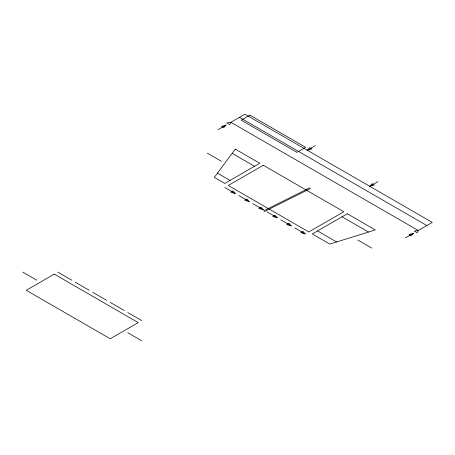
<?xml version="1.0" encoding="UTF-8"?>
<svg xmlns="http://www.w3.org/2000/svg" width="455" height="455" viewBox="0 0 455 455"><rect width="100%" height="100%" fill="white"/><g stroke="black" fill="none" stroke-linecap="round" stroke-linejoin="round"><path stroke-width="0.68" d="M226.089 125.028L223.706 127.667L221.517 126.405L226.089 125.028L218.013 129.692M307.318 150.264L309.701 147.625L311.891 148.887L307.318 150.264L315.395 145.6M369.784 186.328L372.167 183.689L374.357 184.952L369.784 186.328L377.86 181.664M413.487 233.222L411.104 235.861L408.914 234.598L413.487 233.222L405.411 237.885M263.456 210.921L309.582 187.887M264.457 211.495L310.583 188.467M235.303 193.551L230.731 192.175L232.92 190.912L235.303 193.551L224.804 187.488M249.3 201.633L244.733 200.263L246.923 198.994L249.3 201.633L238.801 195.576M263.303 209.715L258.73 208.344L260.92 207.076L263.303 209.715L252.804 203.658M277.3 217.803L272.733 216.426L274.922 215.164L277.3 217.803L266.801 211.74M291.302 225.885L286.73 224.508L288.919 223.246L291.302 225.885L280.803 219.822M305.299 233.967L300.732 232.59L302.922 231.328L305.299 233.967L294.8 227.904M239.432 117.327L426.83 225.521M232.152 153.341L254.55 166.274M342.052 216.79L368.476 232.044M207.304 153.142L221.301 161.224M357.801 240.03L371.803 248.112M217.45 173.145L230.054 180.419M317.55 230.935L336.626 241.946M57.751 272.101L71.748 280.183M75.251 282.202L89.248 290.284M92.752 292.309L106.749 300.391M110.246 302.41L124.249 310.492M127.747 312.511L141.75 320.593M22.75 272.101L36.753 280.183M127.747 332.719L141.75 340.801M230.85 122.281L229.786 124.585L226.863 122.895L230.85 122.281L244.853 114.199L432.25 222.393L418.247 230.475L414.26 231.089L417.184 232.778L418.247 230.475L230.85 122.281M235.303 149.098L214.305 177.387L224.804 183.45L259.799 163.243L235.303 149.098M249.909 115.143L241.201 120.171L296.973 152.368L305.68 147.34L249.909 115.143M54.247 274.12L26.248 290.284L110.246 338.782L138.246 322.618L54.247 274.12M263.303 165.262L228.302 185.469L308.803 231.948L343.804 211.74L263.303 165.262M347.301 213.759L312.301 233.967L329.801 244.068L375.301 229.923L347.301 213.759"/></g></svg>
